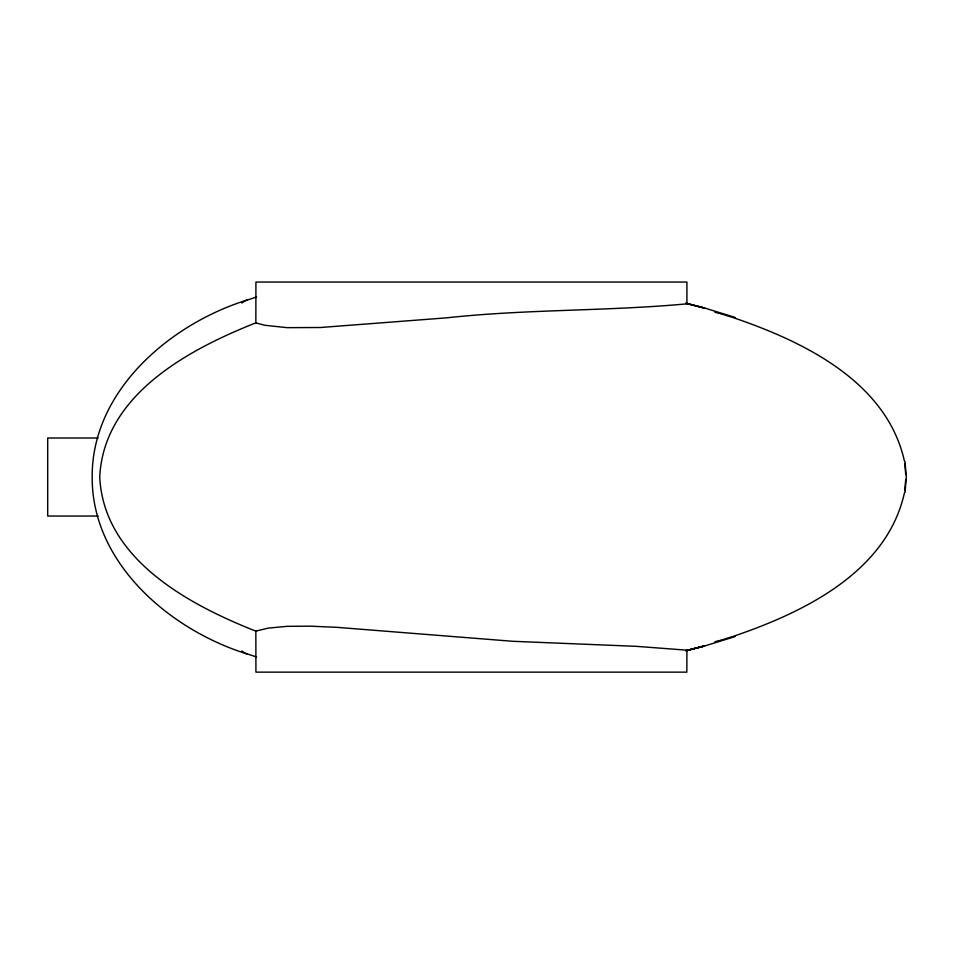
<?xml version="1.0" encoding="UTF-8"?>
<svg xmlns="http://www.w3.org/2000/svg" width="954" height="954" viewBox="0 0 954 954"><rect width="100%" height="100%" fill="white"/><g stroke="black" fill="none" stroke-linecap="round" stroke-linejoin="round"><path stroke-width="1.43" d="M686.844 303.849C606.994 311.266 526.572 309.096 446.782 317.825L320.449 327.508L287.178 327.663L264.723 325.266L255.851 322.917L255.922 282.05L686.928 282.05L686.916 303.813L686.403 303.479M686.928 650.246L686.832 672.141L255.922 672.141L255.851 631.083L268.384 628.102L287.178 626.337L310.372 626.17L336.834 627.327L512.739 641.291L636.115 646.323L686.916 650.187L686.403 650.521M905.704 479.48L904.774 490.559M255.851 631.143L256.483 631.333M905.048 492.383L906.3 477L905.048 461.617M904.404 492.979C886.719 572.424 803.196 612.647 733.018 636.437M241.946 650.986L245.118 653.216L256.578 657.02M255.851 322.917L256.483 322.667M256.578 296.98L245.118 300.784L241.946 303.014M256.232 322.702C188.761 349.343 103.688 394.765 99.741 477C103.688 559.235 188.761 604.657 256.232 631.298M246.812 300.116C169.872 324.181 91.62 390.854 92.192 477C91.62 563.146 169.872 629.819 246.812 653.884M729.607 637.499L731.885 636.783M735.045 636.604L704.493 646.037L686.797 650.521M723.943 639.204L728.474 637.844M720.556 640.182L722.822 639.538M714.928 641.756L719.423 640.516M685.998 650.688L703.42 646.037M686.427 650.592L704.493 646.037L685.699 650.759M98.119 438.017L47.7 438.017L47.7 516.031L98.131 516.031M685.699 303.241L704.493 307.963L735.045 317.396M686.797 303.479L704.493 307.963M685.998 303.312L703.42 307.963M714.928 312.244L719.423 313.484M720.556 313.818L722.822 314.462M723.943 314.796L728.474 316.156M729.607 316.501L731.885 317.217M733.018 317.563C803.196 341.353 886.719 381.576 904.404 461.02M904.774 463.441L905.704 474.52"/></g></svg>
